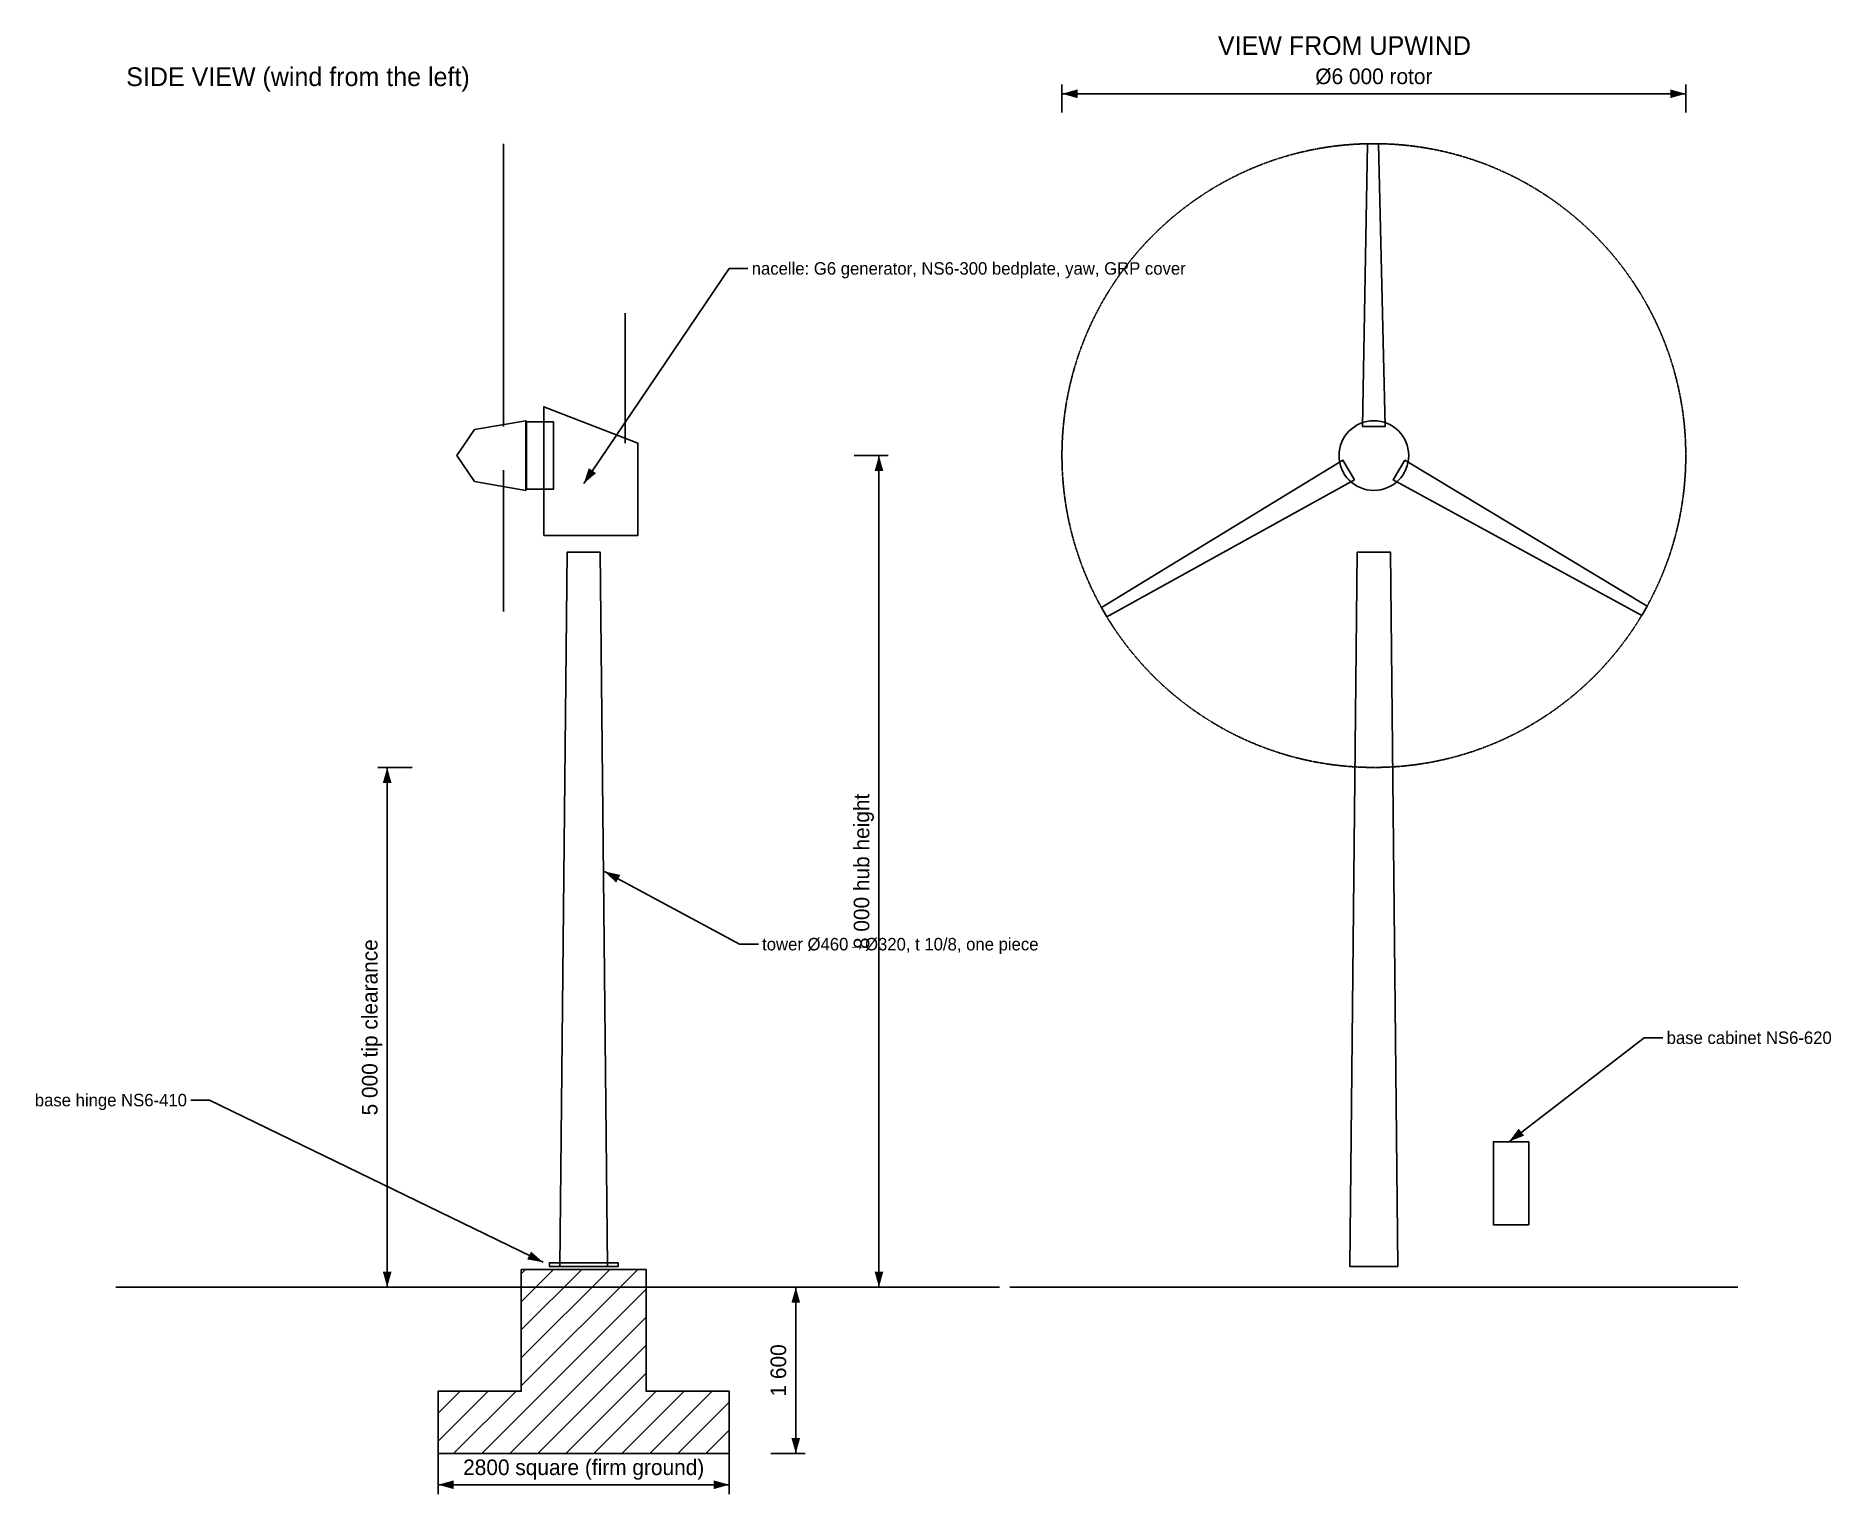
# Model space of a CAD drawing. Header units: millimetres. Extents: x -769 to 16498, y -1990 to 12037.
import ezdxf
from ezdxf.enums import TextEntityAlignment as Align

# ---------------------------------------------------------------- set-up
doc = ezdxf.new("R2010")
doc.units = ezdxf.units.MM
doc.linetypes.add('PHANTOM', pattern=[6.35, 3.175, -0.635, 0.635, -0.635, 0.635, -0.635])
for name, color, linetype in [('DIM', 3, 'Continuous'), ('HATCH', 9, 'Continuous'), ('OUTLINE', 7, 'Continuous'), ('PHANTOM', 5, 'PHANTOM'), ('TEXT', 3, 'Continuous'), ('THIN', 7, 'Continuous')]:
    doc.layers.add(name, color=color, linetype=linetype)

msp = doc.modelspace()

# ---------------------------------------------------------------- hatches: boundary and pattern name
at = {"layer": 'DIM'}
for points in [[(9100, 11480), (9250, 11438), (9250, 11522)], [(15100, 11480), (14950, 11522), (14950, 11438)], [(7340, 8000), (7298, 7850), (7382, 7850)], [(4500, 7730), (4619, 7831), (4549, 7878)], [(2610, 5000), (2568, 4850), (2652, 4850)], [(4700, 4000), (4812, 3892), (4852, 3966)], [(13400, 1400), (13545, 1458), (13493, 1525)], [(4110, 240), (3993, 343), (3957, 268)], [(2610, 0), (2652, 150), (2568, 150)], [(6540, 0), (6498, -150), (6582, -150)], [(7340, 0), (7382, 150), (7298, 150)], [(6540, -1600), (6582, -1450), (6498, -1450)], [(3100, -1900), (3250, -1942), (3250, -1858)], [(5900, -1900), (5750, -1858), (5750, -1942)]]:
    msp.add_hatch(color=7, dxfattribs=at).paths.add_polyline_path(points)
at = {"layer": 'HATCH'}
h = msp.add_hatch(dxfattribs=at)
h.set_pattern_fill('ANSI31', scale=60)
h.paths.add_polyline_path([(3100, -1600), (5900, -1600), (5900, -1000), (5100, -1000), (5100, 170), (3900, 170), (3900, -1000), (3100, -1000)])

# ---------------------------------------------------------------- linework, layer by layer
at = {"layer": 'DIM'}
for p, q in [((9100, 11300), (9100, 11570)), ((15100, 11300), (15100, 11570)), ((9100, 11480), (15100, 11480)), ((4500, 7730), (5900, 9800)), ((5900, 9800), (6080, 9800)), ((7100, 8000), (7430, 8000)), ((7340, 0), (7340, 8000)), ((2850, 5000), (2520, 5000)), ((2610, 5000), (2610, 0)), ((4700, 4000), (6000, 3300)), ((6000, 3300), (6180, 3300)), ((13400, 1400), (14700, 2400)), ((14700, 2400), (14880, 2400)), ((900, 1800), (720, 1800)), ((4110, 240), (900, 1800)), ((2850, 0), (2520, 0)), ((6300, 0), (6630, 0)), ((6540, 0), (6540, -1600)), ((7100, 0), (7430, 0)), ((3100, -1600), (3100, -1990)), ((5900, -1600), (5900, -1990)), ((6300, -1600), (6630, -1600)), ((3100, -1900), (5900, -1900))]:
    msp.add_line(p, q, dxfattribs=at)
at = {"layer": 'OUTLINE'}
for p, q in [((3730, 8280), (3730, 11000)), ((3730, 7860), (3730, 6500)), ((3730, 7860), (3730, 6500)), ((0, 0), (8500, 0)), ((8600, 0), (15600, 0))]:
    msp.add_line(p, q, dxfattribs=at)
for points in [[(11990, 8280), (12040, 11000), (12145, 11000), (12210, 8280)], [(4115, 7230), (5020, 7230), (5020, 8120), (4115, 8470)], [(3280, 8000), (3450, 8250), (3945, 8335), (3945, 7665), (3450, 7750)], [(3950, 7677), (4210, 7677), (4210, 8323), (3950, 8323)], [(11913, 7765), (9532, 6448), (9479, 6539), (11803, 7955)], [(12397, 7955), (14728, 6552), (14676, 6461), (12287, 7765)], [(4270, 200), (4730, 200), (4660, 7070), (4340, 7070)], [(11870, 200), (12330, 200), (12260, 7070), (11940, 7070)], [(13590, 600), (13590, 1400), (13250, 1400), (13250, 600)], [(4170, 200), (4830, 200), (4830, 235), (4170, 235)], [(3100, -1600), (5900, -1600), (5900, -1000), (5100, -1000), (5100, 170), (3900, 170), (3900, -1000), (3100, -1000)]]:
    msp.add_lwpolyline(points, close=True, dxfattribs=at)
msp.add_circle((12100, 8000), 335, dxfattribs=at)
at = {"layer": 'PHANTOM'}
msp.add_circle((12100, 8000), 3000, dxfattribs=at)
at = {"layer": 'THIN'}
msp.add_line((4900, 8120), (4900, 9370), dxfattribs=at)

# ---------------------------------------------------------------- texts
at = {"layer": 'DIM'}
for s, p in [('Ø6 000 rotor', (12100, 11528)), ('2800 square (firm ground)', (4500, -1852))]:
    msp.add_text(s, height=150, dxfattribs=at).set_placement(p, align=Align.BOTTOM_CENTER)
for s, p in [('nacelle: G6 generator, NS6-300 bedplate, yaw, GRP cover', (6116, 9800)), ('tower Ø460→Ø320, t 10/8, one piece', (6216, 3300)), ('base cabinet NS6-620', (14916, 2400))]:
    msp.add_text(s, height=120, dxfattribs=at).set_placement(p, align=Align.MIDDLE_LEFT)
for s, p in [('8 000 hub height', (7292, 4000)), ('5 000 tip clearance', (2562, 2500)), ('1 600', (6492, -800))]:
    msp.add_text(s, height=150, rotation=90, dxfattribs=at).set_placement(p, align=Align.BOTTOM_CENTER)
msp.add_text('base hinge NS6-410', height=120, dxfattribs=at).set_placement((684, 1800), align=Align.MIDDLE_RIGHT)
at = {"layer": 'TEXT'}
for s, p in [('VIEW FROM UPWIND', (10600, 11800)), ('SIDE VIEW (wind from the left)', (100, 11500))]:
    msp.add_text(s, height=180, dxfattribs=at).set_placement(p, align=Align.BOTTOM_LEFT)

doc.saveas('drawing.dxf')
